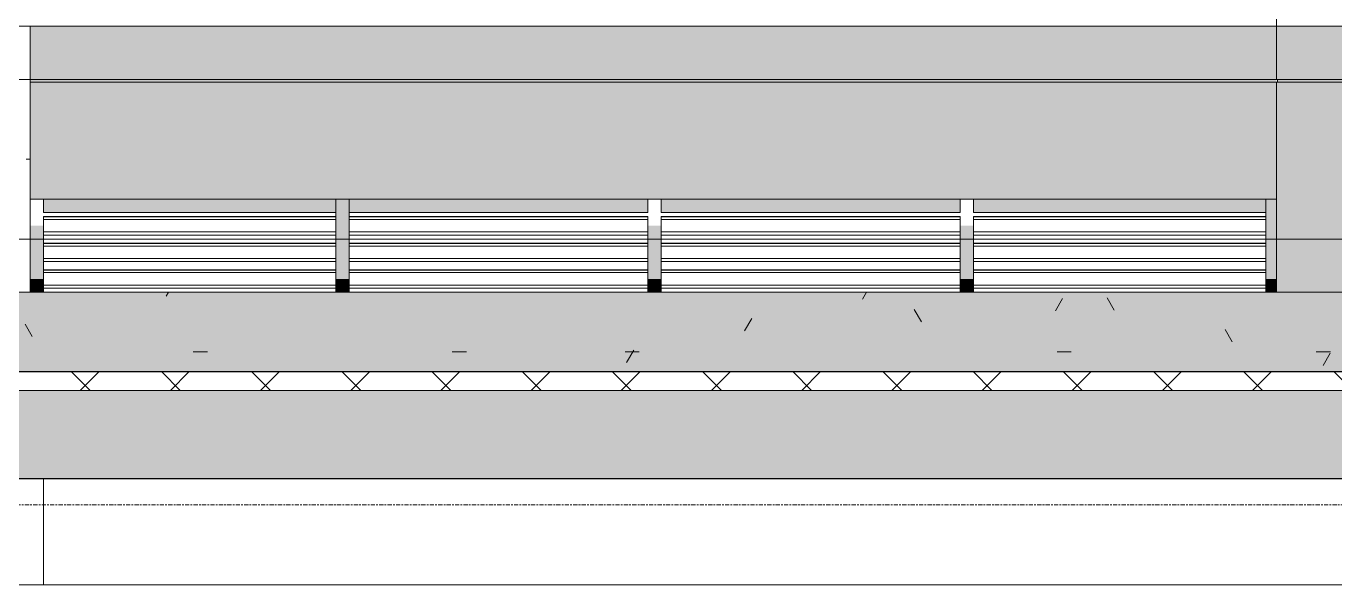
# Model space of a CAD drawing. Header units: millimetres. Extents: x -134153 to 99383, y -5233 to 35400.
# Drawn here: x 22644 to 27569, y 100 to 2200 of the extents above; entities that cross this region are included whole.
import ezdxf

# ---------------------------------------------------------------- set-up
doc = ezdxf.new("R2010")
doc.units = ezdxf.units.MM
doc.linetypes.add('Centre', pattern=[31.75, 6.35, -4.7625, 15.875, -4.7625])
doc.linetypes.add('Dash', pattern=[6, 3, -3])
for name, color, linetype, lineweight in [('0-2', 250, 'Continuous', 5), ('A-DETL-THIN', 151, 'Continuous', 9), ('A-FLOR-3', 192, 'Continuous', 25), ('A-FLOR-LEVL-2', 51, 'Centre', 9), ('A-FLOR-MCUT', 51, 'Continuous', 9), ('A-FLOR-PATT', 8, 'Continuous', 9), ('A-GLAZ-CWMG', 51, 'Continuous', 9), ('A-WALL', 113, 'Continuous', 9), ('A-WALL-PATT', 111, 'Continuous', 9), ('A-WALL-PATT-2', 111, 'Continuous', 5), ('C-PRKG', 70, 'Continuous', 9), ('C-PRKG-HDLN', 70, 'Dash', 9), ('L-SITE-WALL-1', 7, 'Continuous', 9), ('S-COLS-1', 7, 'Continuous', 9)]:
    doc.layers.add(name, color=color, linetype=linetype, lineweight=lineweight)

# ---------------------------------------------------------------- blocks, each defined once
blk = doc.blocks.new('NCV_TKTC_KET CAU_rvt-2-TKCS_MẶT ĐỨNG HƯỚNG NAM')
at = {"layer": 'L-SITE-WALL-1'}
blk.add_line((61202.6, 500), (61202.6, 100), dxfattribs=at)
at = {"layer": 'S-COLS-1'}
blk.add_line((61202.6, 100), (61202.6, 500), dxfattribs=at)
blk = doc.blocks.new('BAI XE PCCC - BAI XE PCCC-1475173-TKCS_MẶT ĐỨNG HƯỚNG NAM')
at = {"layer": 'C-PRKG'}
for p, q in [((71352.564287, 1400), (56352.564287, 1400)), ((56352.564287, 1400), (71352.564287, 1400))]:
    blk.add_line(p, q, dxfattribs=at)
at = {"layer": 'C-PRKG-HDLN'}
for p, q in [((71352.564287, 1400), (56352.564287, 1400)), ((56352.564287, 1400), (71352.564287, 1400))]:
    blk.add_line(p, q, dxfattribs=at)
blk = doc.blocks.new('Rectangular Mullion - 50 x 100mm-1453208-TKCS_MẶT ĐỨNG HƯỚNG NAM')
at = {"layer": 'A-GLAZ-CWMG'}
blk.add_hatch(color=256, dxfattribs=at).paths.add_polyline_path([(40132.1, 1500), (40927.6, 1500), (40927.6, 1550), (39827.6, 1550), (39827.6, 1500)])
for p, q in [((39827.6, 1500), (39827.6, 1550)), ((40927.6, 1550), (40927.6, 1500)), ((40927.6, 1500), (39827.6, 1500))]:
    blk.add_line(p, q, dxfattribs=at)
blk = doc.blocks.new('Rectangular Mullion - 50 x 100mm-4084467-TKCS_MẶT ĐỨNG HƯỚNG NAM')
at = {"layer": 'A-GLAZ-CWMG'}
blk.add_hatch(color=256, dxfattribs=at).paths.add_polyline_path([(106752.6, 1500), (106752.6, 1550), (105627.6, 1550), (105627.6, 1500), (105975.4, 1500)])
for p, q in [((105627.6, 1500), (105627.6, 1550)), ((106752.6, 1550), (106752.6, 1500)), ((106752.6, 1500), (105627.6, 1500))]:
    blk.add_line(p, q, dxfattribs=at)
blk = doc.blocks.new('Rectangular Mullion - 50 x 100mm-V325-TKCS_MẶT ĐỨNG HƯỚNG NAM')
at = {"layer": 'A-GLAZ-CWMG'}
blk.add_hatch(color=256, dxfattribs=at).paths.add_polyline_path([(44827.564287, 1200), (44877.564287, 1200), (44877.564287, 1250), (44827.564287, 1250)])
blk.add_line((44877.564287, 1250), (44877.564287, 1200), dxfattribs=at)
blk = doc.blocks.new('Rectangular Mullion - 50 x 100mm-2333208-TKCS_MẶT ĐỨNG HƯỚNG NAM')
at = {"layer": 'A-GLAZ-CWMG'}
blk.add_hatch(color=256, dxfattribs=at).paths.add_polyline_path([(38702.564287, 1050), (38702.564287, 1150), (38652.564287, 1150), (38652.564287, 1050)])
blk.add_line((38702.564287, 1150), (38702.564287, 1050), dxfattribs=at)
blk = doc.blocks.new('Rectangular Mullion - 50 x 100mm-2333210-TKCS_MẶT ĐỨNG HƯỚNG NAM')
at = {"layer": 'A-GLAZ-CWMG'}
blk.add_hatch(color=256, dxfattribs=at).paths.add_polyline_path([(42052.564287, 1450), (42102.564287, 1450), (42102.564287, 1550), (42052.564287, 1550), (42052.564287, 1490)])
blk.add_line((42052.564287, 1450), (42052.564287, 1550), dxfattribs=at)
blk = doc.blocks.new('Rectangular Mullion - 50 x 100mm-V340-TKCS_MẶT ĐỨNG HƯỚNG NAM')
at = {"layer": 'A-GLAZ-CWMG'}
blk.add_hatch(color=256, dxfattribs=at).paths.add_polyline_path([(65842.564287, 1200), (65842.564287, 1250), (65802.635618, 1250), (65802.635618, 1200)])
blk.add_line((65802.635618, 1200), (65802.635618, 1250), dxfattribs=at)
blk = doc.blocks.new('Rectangular Mullion - 50 x 100mm-2333212-TKCS_MẶT ĐỨNG HƯỚNG NAM')
at = {"layer": 'A-GLAZ-CWMG'}
blk.add_hatch(color=256, dxfattribs=at).paths.add_polyline_path([(42102.564287, 1050), (42102.564287, 1150), (42052.564287, 1150), (42052.564287, 1050)])
blk.add_line((42052.564287, 1050), (42052.564287, 1150), dxfattribs=at)
blk = doc.blocks.new('Rectangular Mullion - MULLION LA SACH-3867436-TKCS_MẶT ĐỨNG HƯỚNG NAM')
at = {"layer": 'A-GLAZ-CWMG'}
for p, q in [((40927.6, 1084.3), (39827.6, 1084.3)), ((40927.6, 1083.3), (39827.6, 1083.3)), ((40927.6, 1083.2), (39827.6, 1083.2)), ((40927.6, 1073.5), (39827.6, 1073.5)), ((40927.6, 1026.5), (39827.6, 1026.5)), ((40927.6, 1015), (39827.6, 1015)), ((40927.6, 1014.8), (39827.6, 1014.8))]:
    blk.add_line(p, q, dxfattribs=at)
blk = doc.blocks.new('Rectangular Mullion - MULLION LA SACH-V341-TKCS_MẶT ĐỨNG HƯỚNG NAM')
at = {"layer": 'A-GLAZ-CWMG'}
for p, q in [((64652.6, 1284.3), (63527.6, 1284.3)), ((64652.6, 1283.3), (63527.6, 1283.3)), ((64652.6, 1283.2), (63527.6, 1283.2)), ((64652.6, 1273.5), (63527.6, 1273.5)), ((64652.6, 1226.5), (63527.6, 1226.5)), ((64652.6, 1215), (63527.6, 1215)), ((64652.6, 1214.8), (63527.6, 1214.8))]:
    blk.add_line(p, q, dxfattribs=at)
blk = doc.blocks.new('Rectangular Mullion - MULLION LA SACH-V342-TKCS_MẶT ĐỨNG HƯỚNG NAM')
at = {"layer": 'A-GLAZ-CWMG'}
for p, q in [((64702.6, 1483.3), (64702.6, 1484.3)), ((65802.6, 1484.3), (64702.6, 1484.3)), ((64702.6, 1483.2), (64702.6, 1483.3)), ((65802.6, 1483.3), (64702.6, 1483.3)), ((64702.6, 1473.5), (64702.6, 1483.2)), ((65802.6, 1483.2), (64702.6, 1483.2)), ((64702.6, 1450), (64702.6, 1473.5)), ((65802.6, 1473.5), (64702.6, 1473.5)), ((65802.6, 1426.5), (64702.6, 1426.5)), ((65802.6, 1415), (64702.6, 1415)), ((65802.6, 1414.8), (64702.6, 1414.8))]:
    blk.add_line(p, q, dxfattribs=at)
blk = doc.blocks.new('Rectangular Mullion - MULLION LA SACH-V343-TKCS_MẶT ĐỨNG HƯỚNG NAM')
at = {"layer": 'A-GLAZ-CWMG'}
for p, q in [((63527.6, 1483.3), (63527.6, 1484.3)), ((64652.6, 1484.3), (63527.6, 1484.3)), ((63527.6, 1483.2), (63527.6, 1483.3)), ((64652.6, 1483.3), (63527.6, 1483.3)), ((63527.6, 1473.5), (63527.6, 1483.2)), ((64652.6, 1483.2), (63527.6, 1483.2)), ((64652.6, 1484.3), (64652.6, 1483.3)), ((64652.6, 1483.3), (64652.6, 1483.2)), ((64652.6, 1483.2), (64652.6, 1473.5)), ((63527.6, 1450), (63527.6, 1473.5)), ((64652.6, 1473.5), (63527.6, 1473.5)), ((64652.6, 1473.5), (64652.6, 1450)), ((64652.6, 1426.5), (63527.6, 1426.5)), ((64652.6, 1415), (63527.6, 1415)), ((64652.6, 1414.8), (63527.6, 1414.8))]:
    blk.add_line(p, q, dxfattribs=at)
blk = doc.blocks.new('Rectangular Mullion - MULLION LA SACH-V344-TKCS_MẶT ĐỨNG HƯỚNG NAM')
at = {"layer": 'A-GLAZ-CWMG'}
for p, q in [((63477.6, 1484.3), (62352.6, 1484.3)), ((63477.6, 1483.3), (62352.6, 1483.3)), ((63477.6, 1483.2), (62352.6, 1483.2)), ((63477.6, 1484.3), (63477.6, 1483.3)), ((63477.6, 1483.3), (63477.6, 1483.2)), ((63477.6, 1483.2), (63477.6, 1473.5)), ((63477.6, 1473.5), (62352.6, 1473.5)), ((63477.6, 1473.5), (63477.6, 1450)), ((63477.6, 1426.5), (62352.6, 1426.5)), ((63477.6, 1415), (62352.6, 1415)), ((63477.6, 1414.8), (62352.6, 1414.8))]:
    blk.add_line(p, q, dxfattribs=at)
blk = doc.blocks.new('Rectangular Mullion - 50 x 100mm-V327-TKCS_MẶT ĐỨNG HƯỚNG NAM')
at = {"layer": 'A-GLAZ-CWMG'}
blk.add_hatch(color=256, dxfattribs=at).paths.add_polyline_path([(48321.4, 1200), (48321.4, 1250), (48271.4, 1250), (48271.4, 1200)])
for p, q in [((48271.4, 1250), (48271.4, 1200)), ((48321.4, 1250), (48321.4, 1200))]:
    blk.add_line(p, q, dxfattribs=at)
blk = doc.blocks.new('Rectangular Mullion - 50 x 100mm-2333205-TKCS_MẶT ĐỨNG HƯỚNG NAM')
at = {"layer": 'A-GLAZ-CWMG'}
blk.add_hatch(color=256, dxfattribs=at).paths.add_polyline_path([(40977.6, 1050), (40977.6, 1150), (40927.6, 1150), (40927.6, 1050)])
for p, q in [((40927.6, 1150), (40927.6, 1050)), ((40977.6, 1150), (40977.6, 1050))]:
    blk.add_line(p, q, dxfattribs=at)
blk = doc.blocks.new('Rectangular Mullion - 50 x 100mm-2333206-TKCS_MẶT ĐỨNG HƯỚNG NAM')
at = {"layer": 'A-GLAZ-CWMG'}
blk.add_hatch(color=256, dxfattribs=at).paths.add_polyline_path([(39827.6, 1450), (39827.6, 1550), (39777.6, 1550), (39777.6, 1450)])
for p, q in [((39777.6, 1550), (39777.6, 1450)), ((39827.6, 1550), (39827.6, 1450))]:
    blk.add_line(p, q, dxfattribs=at)

msp = doc.modelspace()

# ---------------------------------------------------------------- hatches: boundary and pattern name
at = {"layer": 'A-FLOR-PATT'}
h = msp.add_hatch(dxfattribs=at)
h.set_pattern_fill('FP_33', color=256, style=0, pattern_type=2)
h.set_pattern_definition([(45, (44078.9, 0), (-169.7056, 169.7056), []), (135, (44078.9, 0), (-169.7056, -169.7056), [])])
h.paths.add_polyline_path([(77001.2, 830), (77608.9, 830), (77608.9, 900), (6308.9, 900), (6308.9, 830), (73828, 830)])
h = msp.add_hatch(dxfattribs=at)
h.set_pattern_fill('FP_34', color=256, style=0, pattern_type=2)
h.set_pattern_definition([(0, (44078.91, 0), (650.24, 162.56), [53.645, -434.035, 53.645, -434.035, -2600.96]), (0, (44078.91, 0), (650.24, 162.56), [-975.36, 53.645, -921.715, 53.645, -434.035, -1137.92]), (0, (44078.91, 0), (650.24, 162.56), [-2438.4, 53.645, -271.475, 53.645, -759.155]), (120, (44322.75, 81.28), (-465.9011, 481.84436), [53.645, -434.035, 53.645, -3034.995]), (120, (44322.75, 81.28), (-465.9011, 481.84436), [-541.325, -434.035, 53.645, -921.715, -1625.6]), (120, (44322.75, 81.28), (-465.9011, 481.84436), [-1950.72, 53.645, -434.035, 53.645, -1084.275]), (120, (44322.75, 81.28), (-465.9011, 481.84436), [-2492.045, -271.475, 53.645, -759.155]), (240, (44404.03, 406.4), (-184.3389, -644.40436), [53.645, -434.035, 53.645, -3034.995]), (240, (44404.03, 406.4), (-184.3389, -644.40436), [-541.325, -434.035, 53.645, -921.715, -1625.6]), (240, (44404.03, 406.4), (-184.3389, -644.40436), [-1950.72, 53.645, -434.035, 53.645, -1084.275]), (240, (44404.03, 406.4), (-184.3389, -644.40436), [-2492.045, -271.475, 53.645, -759.155])])
h.paths.add_polyline_path([(77001.2, 500), (77608.9, 500), (77608.9, 830), (6308.9, 830), (6308.9, 500), (73828, 500)])
h = msp.add_hatch(dxfattribs=at)
h.set_pattern_fill('FP_35', color=256, style=0, pattern_type=2)
h.set_pattern_definition([(50, (44078.9, 0), (291.4942, -25.5022), [30.48, -335.28]), (355, (44078.9, 0), (-56.3889, 305.6909), [24.384, -268.224]), (100.451, (44103.2, -2.12), (235.108, 280.1865), [25.904, -284.944]), (46.184, (44078.9, 81.28), (433.727, -67.2684), [45.72, -502.92]), (96.636, (44115.05, 75.67), (379.844, 395.8845), [38.856, -427.416]), (351.184, (44078.9, 81.3), (379.848, 395.881), [36.576, -402.336]), (21, (44119.55, 60.96), (242.5828, -163.624), [30.48, -335.28]), (326, (44119.55, 60.96), (98.883, 294.701), [24.384, -268.224]), (71.451, (44139.77, 47.33), (341.4672, 131.074), [25.904, -284.944]), (37.5, (44078.91, 0), (4.9419, 135.28833), [5.364, -259.608, 5.364, -266.924, -269.24]), (37.5, (44078.91, 0), (4.9419, 135.28833), [-537.261, 5.364, -263.876]), (7.5, (44078.91, 0), (106.9117, 160.2891), [5.364, -149.88, 5.364, -253.512, -102.616]), (7.5, (44078.91, 0), (106.9117, 160.2891), [-414.122, 5.364, -97.252]), (327.5, (43988.28, 0), (216.9455, -9.16625), [5.364, -96.236, 5.364, -311.628, -420.624]), (327.5, (43988.28, 0), (216.9455, -9.16625), [-418.592, 5.364, -415.26]), (317.5, (43947.64, 0), (237.0069, 40.6827), [5.364, -126.716, 5.364, -205.151, -298.704]), (317.5, (43947.64, 0), (237.0069, 40.6827), [-342.595, 5.364, -293.34])])
h.paths.add_polyline_path([(77001.2, 500), (77608.9, 500), (77608.9, 830), (6308.9, 830), (6308.9, 500), (73828, 500)])
at = {"layer": 'A-WALL-PATT'}
h = msp.add_hatch(dxfattribs=at)
h.set_pattern_fill('FP_50', color=256, style=0, pattern_type=2)
h.set_pattern_definition([(0, (44078.9, 0), (1300.48, 325.12), [53.645, -921.715, 53.645, -921.715, -5201.92]), (0, (44078.9, 0), (1300.48, 325.12), [-1950.72, 53.645, -1897.075, 53.645, -921.715, -2275.84]), (0, (44078.9, 0), (1300.48, 325.12), [-4876.8, 53.645, -596.595, 53.645, -1571.955]), (120, (44566.6, 162.56), (-931.8022, 963.6887), [53.645, -921.715, 53.645, -6123.635]), (120, (44566.6, 162.56), (-931.8022, 963.6887), [-1029.005, -921.715, 53.645, -1897.075, -3251.2]), (120, (44566.6, 162.56), (-931.8022, 963.6887), [-3901.44, 53.645, -921.715, 53.645, -2222.195]), (120, (44566.6, 162.56), (-931.8022, 963.6887), [-4930.445, -596.595, 53.645, -1571.955]), (240, (44729.15, 812.8), (-368.6778, -1288.8087), [53.645, -921.715, 53.645, -6123.635]), (240, (44729.15, 812.8), (-368.6778, -1288.8087), [-1029.005, -921.715, 53.645, -1897.075, -3251.2]), (240, (44729.15, 812.8), (-368.6778, -1288.8087), [-3901.44, 53.645, -921.715, 53.645, -2222.195]), (240, (44729.15, 812.8), (-368.6778, -1288.8087), [-4930.445, -596.595, 53.645, -1571.955])])
h.paths.add_polyline_path([(22264, 900), (34623.9, 900), (34623.9, 1200), (6318.9, 1200), (6318.9, 900), (21470.7, 900)])
h = msp.add_hatch(dxfattribs=at)
h.set_pattern_fill('FP_55', color=256, style=0, pattern_type=2)
h.set_pattern_definition([(349.695, (34812.826, 869.39), (3657.59817, -609.61005), [68.155, -6747.38]), (0, (34879.9, 857.2), (609.6, 609.6), [67.056, -542.544]), (18.435, (34946.94, 857.2), (1219.1992, 609.6016), [57.832, -1869.893]), (172.875, (35001.8, 875.49), (4267.1994, -609.59911), [49.148, -4865.604]), (174.806, (34953.034, 881.584), (6096.00395, -609.55472), [67.333, -6665.92]), (194.036, (34885.98, 887.68), (-1828.8022, -609.5924), [75.403, -2438.042]), (9.462, (34861.59, 869.39), (3048.00504, 609.5835), [37.081, -3670.971]), (353.66, (34898.17, 875.49), (-4876.8008, 609.58348), [55.202, -5464.96]), (185.711, (34953.034, 869.39), (-5486.39511, -609.63944), [61.264, -6065.139]), (168.69, (34892.07, 863.3), (2438.40003, -609.6026), [31.084, -3077.279]), (354.806, (34757.96, 863.296), (-6096.00395, 609.55472), [67.333, -6665.92]), (348.69, (34825.02, 857.2), (-2438.40003, 609.6026), [62.167, -3046.194]), (0, (34886, 845), (609.6, 609.6), [73.152, -536.448]), (20.556, (34959.13, 845.01), (3048.0001, 1219.19697), [52.084, -5156.34]), (3.814, (35007.9, 863.296), (8534.401155, 609.58889), [91.643, -9072.654]), (354.806, (35099.34, 869.39), (-6096.00395, 609.55472), [67.333, -6665.92]), (0, (35166.4, 863.3), (609.6, 609.6), [67.056, -542.544]), (5.194, (34623.85, 863.296), (6096.00395, 609.55472), [67.333, -6665.92]), (354.806, (34690.906, 869.39), (-6096.00395, 609.55472), [67.333, -6665.92]), (0, (34623.85, 875.5), (609.6, 609.6), [36.576, -573.024]), (5.194, (34660.426, 875.49), (6096.00395, 609.55472), [67.333, -6665.92]), (0, (34727.5, 881.6), (609.6, 609.6), [60.96, -548.64]), (10.305, (34788.44, 881.584), (-3657.59817, -609.61005), [68.155, -6747.38]), (5.194, (34855.5, 893.776), (6096.00395, 609.55472), [67.333, -6665.92]), (354.806, (34922.554, 899.87), (-6096.00395, 609.55472), [67.333, -6665.92]), (354.806, (34989.61, 893.776), (-6096.00395, 609.55472), [67.333, -6665.92]), (351.87, (35056.67, 887.68), (-3657.60043, 609.5929), [86.21, -4224.312]), (0, (35142, 875.5), (609.6, 609.6), [91.44, -518.16]), (347.471, (35117.626, 509.73), (3047.99888, -609.61085), [56.202, -5564.033]), (354.289, (35172.49, 497.536), (-5486.39511, 609.63944), [61.264, -6065.139]), (8.13, (35117.63, 509.73), (3657.60043, 609.5929), [43.105, -4267.418]), (9.462, (35160.3, 515.82), (3048.00504, 609.5835), [74.161, -3633.892]), (0, (34623.85, 528), (609.6, 609.6), [73.152, -536.448]), (350.538, (34697, 528.02), (-3048.00504, 609.5835), [37.081, -3670.971]), (201.801, (34733.58, 521.92), (1828.80447, 609.58684), [32.828, -3249.968]), (192.995, (34703.1, 509.73), (5486.39314, 1219.23746), [81.331, -8051.747]), (352.875, (35184.68, 509.73), (-4267.1994, 609.59911), [49.148, -4865.604]), (7.125, (35184.68, 509.73), (4267.1994, 609.59911), [49.148, -4865.604]), (0, (34623.85, 515.8), (609.6, 609.6), [48.768, -560.832]), (194.036, (34672.62, 515.82), (-1828.8022, -609.5924), [50.269, -2463.177]), (356.633, (34757.962, 534.112), (-9753.594387, 609.691875), [103.811, -10277.302]), (357.709, (34861.594, 528.016), (-14630.396648, 609.69909), [152.522, -15099.665]), (3.18, (35013.994, 521.92), (10363.19831, 609.63121), [109.897, -10879.823]), (9.462, (35123.72, 528.02), (3048.00504, 609.5835), [111.242, -3596.81]), (10.305, (34623.85, 473.15), (-3657.59817, -609.61005), [68.155, -6747.38]), (15.945, (34690.91, 485.34), (-2438.40422, -609.58315), [88.759, -4349.196]), (0, (34776.25, 509.7), (609.6, 609.6), [79.248, -530.352]), (351.87, (34855.5, 509.73), (-3657.60043, 609.5929), [86.21, -4224.312]), (3.576, (34940.842, 497.536), (9144.002965, 609.546796), [97.726, -9674.906]), (351.254, (35038.38, 503.63), (4267.20096, -609.58783), [80.18, -7937.856]), (345.964, (35117.63, 491.44), (-1828.8022, 609.5924), [75.403, -2438.042]), (0, (35190.8, 473.15), (609.6, 609.6), [42.672, -566.928]), (174.806, (34757.96, 534.11), (6096.00395, -609.55472), [134.665, -6598.587]), (355.236, (34623.85, 570.69), (-6705.59647, 609.64143), [146.811, -7193.745]), (0, (34770.15, 558.5), (609.6, 609.6), [140.208, -469.392]), (4.086, (34910.36, 558.496), (7924.79503, 609.65274), [171.123, -8385.02]), (0, (35081.05, 570.7), (609.6, 609.6), [152.4, -457.2]), (7.125, (34623.85, 442.67), (4267.1994, 609.59911), [147.443, -4767.311]), (6.34, (34770.154, 460.96), (4876.8008, 609.58348), [110.403, -5409.758]), (357.51, (34879.882, 473.152), (-13411.196973, 609.70439), [140.34, -13893.706]), (353.48, (35020.09, 467.056), (-15849.59217, 1828.855172), [214.749, -21260.135]), (3.013, (34623.85, 838.912), (10972.79715, 609.6408), [115.984, -11482.446]), (351.87, (34739.67, 845.01), (-3657.60043, 609.5929), [129.316, -4181.208]), (357.614, (34867.69, 826.72), (-14020.799432, 609.613717), [146.431, -14496.664]), (10.62, (35013.994, 820.624), (-6705.592456, -1219.239726), [99.236, -9824.334]), (0, (35111.5, 838.9), (609.6, 609.6), [121.92, -487.68]), (356.82, (34623.85, 912.064), (-10363.19831, 609.63121), [109.897, -10879.823]), (6.009, (34733.578, 905.968), (-6095.998992, -609.599175), [116.464, -11529.929]), (6.71, (34849.402, 918.16), (-5486.397345, -609.615732), [104.346, -10330.325]), (354.289, (34953.034, 930.35), (-5486.39511, 609.63944), [122.528, -6003.877]), (347.905, (35074.954, 918.16), (-5486.39487, 1219.22295), [87.281, -8640.862]), (9.462, (35160.3, 899.87), (3048.00504, 609.5835), [74.161, -3633.892]), (3.814, (34623.85, 796.24), (8534.401155, 609.58889), [91.643, -9072.654]), (347.196, (34715.29, 802.336), (-7924.80896, 1828.76326), [137.532, -13615.67]), (0, (34849.4, 771.86), (609.6, 609.6), [152.4, -457.2]), (5.44, (35001.802, 771.856), (-6705.60249, -609.560852), [128.595, -12730.932]), (6.71, (35129.818, 784.048), (-5486.397345, -609.615732), [104.346, -10330.325]), (0, (34623.85, 954.74), (609.6, 609.6), [103.632, -505.968]), (8.13, (34727.48, 954.74), (3657.60043, 609.5929), [172.421, -4138.102]), (357.614, (34898.17, 979.12), (-14020.799432, 609.613717), [146.431, -14496.664]), (354.472, (35044.474, 973.024), (12801.591011, -1219.302898), [189.859, -18796.025]), (6.843, (34623.85, 400), (-10363.195037, -1219.241277), [153.494, -15195.842]), (0, (34776.25, 418.3), (609.6, 609.6), [170.688, -438.912]), (356.348, (34946.938, 418.288), (-18897.6049634, 1219.1266646), [287.095, -28422.422]), (0, (34623.85, 613.36), (609.6, 609.6), [146.304, -463.296]), (4.764, (34770.154, 613.36), (6705.59647, 609.64143), [146.811, -7193.745]), (358.152, (34916.458, 625.552), (-18287.996238, 609.724117), [189.074, -18718.355]), (357.274, (35105.434, 619.456), (-12192.004244, 609.534153), [128.161, -12687.945]), (354.806, (34623.85, 710.896), (-6096.00395, 609.55472), [134.665, -6598.587]), (0, (34757.96, 698.7), (609.6, 609.6), [195.072, -414.528]), (1.909, (34953.034, 698.704), (17678.401049, 609.553228), [182.982, -18115.176]), (3.576, (35135.914, 704.8), (9144.002965, 609.546796), [97.726, -9674.906])])
h.paths.add_polyline_path([(22264, 900), (34623.9, 900), (34623.9, 1200), (6318.9, 1200), (6318.9, 900), (21470.7, 900)])
at = {"layer": 'A-WALL-PATT-2'}
h = msp.add_hatch(color=256, dxfattribs=at)
h.paths.add_polyline_path([(27348.9, 1550), (27348.9, 1990), (22658.9, 1990), (22658.9, 1550), (26230.4, 1550)])
h.paths.add_polyline_path([(25437.1, 2000), (27348.9, 2000), (27348.9, 2200), (22658.9, 2200), (22658.9, 2000), (24643.8, 2000)])
h = msp.add_hatch(color=256, dxfattribs=at)
h.paths.add_polyline_path([(32576.8, 1200), (34623.9, 1200), (34623.9, 1300), (36133.9, 1300), (36133.9, 1990), (27348.9, 1990), (27348.9, 1200), (30990.2, 1200)])
h.paths.add_polyline_path([(30990.2, 2000), (36133.9, 2000), (36133.9, 2200), (27348.9, 2200), (27348.9, 2000), (29403.6, 2000)])
for points in [[(24643.8, 1990), (27348.9, 1990), (27348.9, 2000), (22658.9, 2000), (22658.9, 1990), (23057.3, 1990)], [(35749.9, 1990), (36133.9, 1990), (36133.9, 2000), (27352.9, 2000), (27352.9, 1990), (34633.9, 1990)]]:
    msp.add_hatch(color=256, dxfattribs=at).paths.add_polyline_path(points)

# ---------------------------------------------------------------- linework, layer by layer
at = {"layer": 'A-DETL-THIN'}
msp.add_line((92867, 100), (-8674.5, 100), dxfattribs=at)
at = {"layer": 'A-FLOR-3'}
for p, q in [((77608.9, 900), (3158.9, 900)), ((3158.9, 500), (77608.9, 500))]:
    msp.add_line(p, q, dxfattribs=at)
at = {"layer": 'A-FLOR-LEVL-2'}
for p, q in [((-12769.4, 2200), (95658.9, 2200)), ((95658.9, 400), (-12769.4, 400))]:
    msp.add_line(p, q, dxfattribs=at)
at = {"layer": 'A-FLOR-MCUT'}
msp.add_line((77608.9, 830), (3158.9, 830), dxfattribs=at)
at = {"layer": 'A-WALL'}
for p, q in [((27348.9, 29350), (27348.9, 2000)), ((38598.9, 2200), (15558.9, 2200)), ((22658.9, 1200), (22658.9, 2200)), ((14468.9, 2000), (38598.9, 2000)), ((38598.9, 1990), (22658.9, 1990)), ((27348.9, 1990), (27348.9, 1200)), ((27352.9, 2000), (27352.9, 1990)), ((22658.9, 1700), (22643.9, 1700)), ((22658.9, 1550), (27348.9, 1550)), ((34623.9, 1200), (6318.9, 1200))]:
    msp.add_line(p, q, dxfattribs=at)

# ---------------------------------------------------------------- block references
at = {"layer": '0-2'}
msp.add_blockref('NCV_TKTC_KET CAU_rvt-2-TKCS_MẶT ĐỨNG HƯỚNG NAM', (-38493.7, 0), dxfattribs=at)
at = {"layer": 'A-GLAZ-CWMG'}
for name, p in [('Rectangular Mullion - 50 x 100mm-1453208-TKCS_MẶT ĐỨNG HƯỚNG NAM', (-17118.7, 0)), ('Rectangular Mullion - 50 x 100mm-2333206-TKCS_MẶT ĐỨNG HƯỚNG NAM', (-15968.7, 0)), ('Rectangular Mullion - 50 x 100mm-4084467-TKCS_MẶT ĐỨNG HƯỚNG NAM', (-81768.7, 0)), ('Rectangular Mullion - 50 x 100mm-4084467-TKCS_MẶT ĐỨNG HƯỚNG NAM', (-80593.7, 0)), ('Rectangular Mullion - 50 x 100mm-1453208-TKCS_MẶT ĐỨNG HƯỚNG NAM', (-13618.7, 0)), ('Rectangular Mullion - 50 x 100mm-2333210-TKCS_MẶT ĐỨNG HƯỚNG NAM', (-14743.6, 0)), ('Rectangular Mullion - MULLION LA SACH-V342-TKCS_MẶT ĐỨNG HƯỚNG NAM', (-41993.8, 0)), ('Rectangular Mullion - MULLION LA SACH-V344-TKCS_MẶT ĐỨNG HƯỚNG NAM', (-38493.7, 0)), ('Rectangular Mullion - MULLION LA SACH-V343-TKCS_MẶT ĐỨNG HƯỚNG NAM', (-38493.7, 0)), ('Rectangular Mullion - MULLION LA SACH-V342-TKCS_MẶT ĐỨNG HƯỚNG NAM', (-38493.7, 0)), ('Rectangular Mullion - 50 x 100mm-2333208-TKCS_MẶT ĐỨNG HƯỚNG NAM', (-15993.7, 300)), ('Rectangular Mullion - 50 x 100mm-2333205-TKCS_MẶT ĐỨNG HƯỚNG NAM', (-17118.7, 300)), ('Rectangular Mullion - 50 x 100mm-2333205-TKCS_MẶT ĐỨNG HƯỚNG NAM', (-15943.7, 300)), ('Rectangular Mullion - 50 x 100mm-2333205-TKCS_MẶT ĐỨNG HƯỚNG NAM', (-14768.7, 300)), ('Rectangular Mullion - 50 x 100mm-2333212-TKCS_MẶT ĐỨNG HƯỚNG NAM', (-14743.6, 300)), ('Rectangular Mullion - MULLION LA SACH-3867436-TKCS_MẶT ĐỨNG HƯỚNG NAM', (-17118.7, 300)), ('Rectangular Mullion - MULLION LA SACH-V341-TKCS_MẶT ĐỨNG HƯỚNG NAM', (-39668.7, 100)), ('Rectangular Mullion - MULLION LA SACH-V341-TKCS_MẶT ĐỨNG HƯỚNG NAM', (-38493.7, 100)), ('Rectangular Mullion - MULLION LA SACH-3867436-TKCS_MẶT ĐỨNG HƯỚNG NAM', (-13618.7, 300)), ('Rectangular Mullion - 50 x 100mm-2333208-TKCS_MẶT ĐỨNG HƯỚNG NAM', (-15993.7, 200)), ('Rectangular Mullion - 50 x 100mm-2333205-TKCS_MẶT ĐỨNG HƯỚNG NAM', (-17118.7, 200)), ('Rectangular Mullion - 50 x 100mm-2333205-TKCS_MẶT ĐỨNG HƯỚNG NAM', (-15943.7, 200)), ('Rectangular Mullion - 50 x 100mm-2333205-TKCS_MẶT ĐỨNG HƯỚNG NAM', (-14768.7, 200)), ('Rectangular Mullion - 50 x 100mm-2333212-TKCS_MẶT ĐỨNG HƯỚNG NAM', (-14743.6, 200)), ('Rectangular Mullion - MULLION LA SACH-3867436-TKCS_MẶT ĐỨNG HƯỚNG NAM', (-17118.7, 200)), ('Rectangular Mullion - MULLION LA SACH-V341-TKCS_MẶT ĐỨNG HƯỚNG NAM', (-39668.7, 0)), ('Rectangular Mullion - MULLION LA SACH-V341-TKCS_MẶT ĐỨNG HƯỚNG NAM', (-38493.7, 0)), ('Rectangular Mullion - MULLION LA SACH-3867436-TKCS_MẶT ĐỨNG HƯỚNG NAM', (-13618.7, 200)), ('Rectangular Mullion - 50 x 100mm-V325-TKCS_MẶT ĐỨNG HƯỚNG NAM', (-22168.7, 0)), ('Rectangular Mullion - 50 x 100mm-V327-TKCS_MẶT ĐỨNG HƯỚNG NAM', (-24462.5, 0)), ('Rectangular Mullion - 50 x 100mm-V327-TKCS_MẶT ĐỨNG HƯỚNG NAM', (-23287.5, 0)), ('Rectangular Mullion - 50 x 100mm-V327-TKCS_MẶT ĐỨNG HƯỚNG NAM', (-22112.5, 0)), ('Rectangular Mullion - 50 x 100mm-V340-TKCS_MẶT ĐỨNG HƯỚNG NAM', (-38493.7, 0))]:
    msp.add_blockref(name, p, dxfattribs=at)
at = {"layer": 'C-PRKG'}
msp.add_blockref('BAI XE PCCC - BAI XE PCCC-1475173-TKCS_MẶT ĐỨNG HƯỚNG NAM', (-38493.7, 0), dxfattribs=at)

doc.saveas('drawing.dxf')
